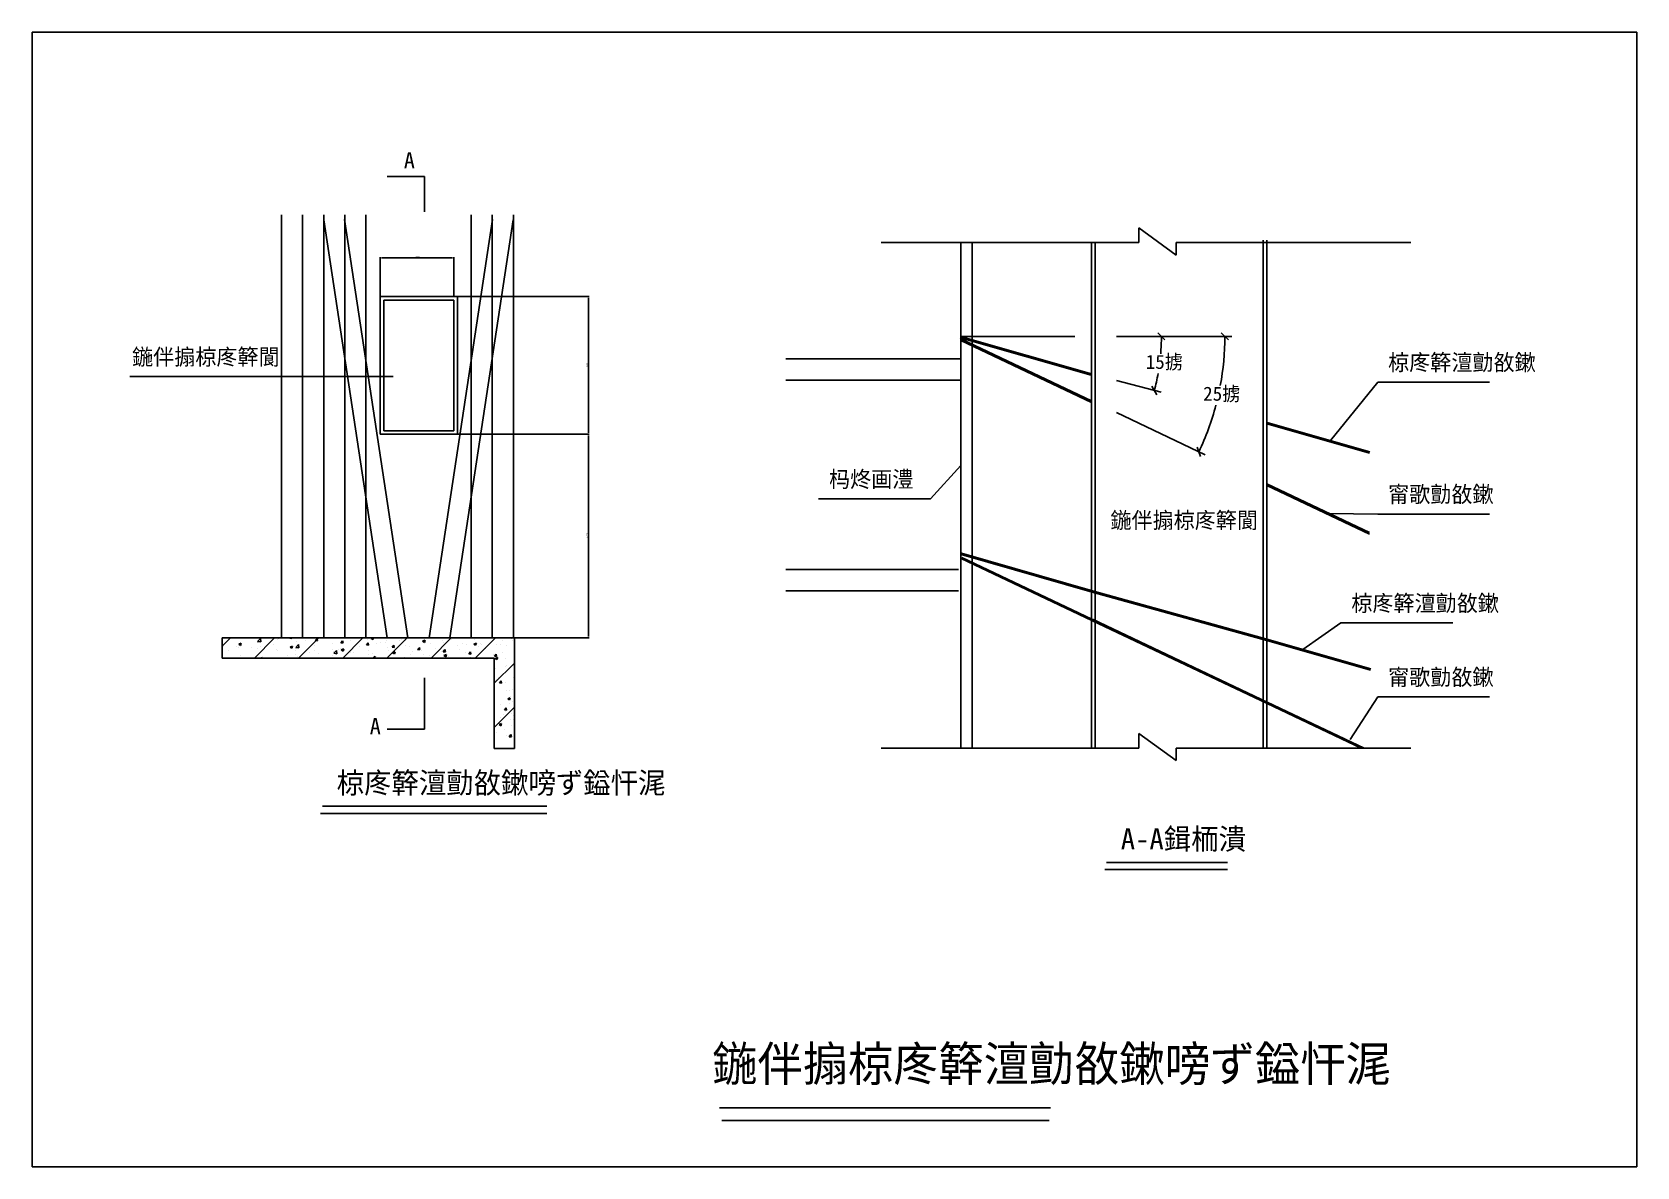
# Model space of a CAD drawing. Header units: metres. Extents: x 0 to 297, y 0 to 210.
import ezdxf

# ---------------------------------------------------------------- set-up
doc = ezdxf.new("R2010")
doc.units = ezdxf.units.M
doc.layers.add(' ', color=7, linetype='Continuous')

msp = doc.modelspace()

# ---------------------------------------------------------------- linework, layer by layer
at = {"layer": ' '}
for p, q in [((72.62, 183.3), (65.74, 183.3)), ((72.62, 176.73), (72.62, 183.3)), ((46.17, 97.88), (46.17, 176.16)), ((50.07, 97.88), (50.07, 176.16)), ((53.97, 97.88), (53.97, 176.16)), ((65.71, 97.88), (53.98, 175.27)), ((69.56, 97.93), (57.84, 175.32)), ((57.87, 97.88), (57.87, 176.16)), ((61.77, 97.88), (61.77, 176.16)), ((73.47, 97.93), (85.2, 175.32)), ((77.33, 97.88), (89.05, 175.27)), ((81.27, 97.88), (81.27, 176.16)), ((85.17, 97.88), (85.17, 176.16)), ((89.07, 97.88), (89.07, 176.16)), ((171.9, 171.04), (171.9, 77.51)), ((173.98, 171.04), (173.98, 77.51)), ((196.08, 171.04), (196.08, 77.51)), ((196.73, 171.04), (196.73, 77.51)), ((227.86, 171.47), (227.86, 77.51)), ((228.51, 171.47), (228.51, 77.51)), ((64.43, 161.06), (78.73, 161.06)), ((64.43, 135.58), (64.43, 161.06)), ((65.08, 160.41), (78.08, 160.41)), ((65.08, 160.41), (78.08, 160.41)), ((65.08, 136.23), (65.08, 160.41)), ((78.08, 160.41), (78.08, 136.23)), ((78.73, 161.06), (78.73, 135.58)), ((171.76, 153.44), (196.01, 146.51)), ((171.84, 153.69), (192.98, 153.69)), ((171.84, 153.69), (196.08, 146.76)), ((171.9, 152.93), (196.08, 141.47)), ((172.01, 153.17), (196.08, 141.76)), ((171.9, 149.53), (139.5, 149.53)), ((18.11, 146.28), (66.82, 146.28)), ((171.9, 145.61), (139.5, 145.61)), ((249.03, 145.23), (240.29, 134.41)), ((249.03, 145.23), (269.71, 145.23)), ((228.51, 137.5), (247.53, 132.07)), ((228.58, 137.75), (247.6, 132.32)), ((78.73, 135.58), (64.43, 135.58)), ((78.08, 136.23), (65.08, 136.23)), ((166.24, 123.61), (171.9, 129.8)), ((228.51, 126.39), (247.53, 117.38)), ((228.51, 126.1), (247.53, 117.09)), ((145.56, 123.61), (166.24, 123.61)), ((249.03, 120.79), (240.05, 120.92)), ((249.03, 120.79), (269.71, 120.79)), ((171.95, 113.3), (196.19, 106.38)), ((172.02, 113.55), (196.26, 106.63)), ((171.47, 110.53), (139.5, 110.53)), ((171.97, 112.56), (196.15, 101.1)), ((172.08, 112.8), (196.15, 101.39)), ((171.47, 106.61), (139.5, 106.61)), ((196.19, 106.38), (228.69, 97.36)), ((196.26, 106.63), (228.76, 97.62)), ((196.15, 101.1), (228.58, 85.73)), ((196.26, 101.34), (228.69, 85.97)), ((242.23, 100.67), (235.17, 95.73)), ((242.23, 100.67), (262.91, 100.67)), ((35.18, 94.14), (35.18, 97.88)), ((35.18, 97.88), (89.28, 97.88)), ((35.18, 96.34), (36.72, 97.88)), ((35.4, 96.35), (35.4, 96.35)), ((35.66, 97.85), (35.66, 97.85)), ((36.42, 95.58), (36.42, 95.58)), ((37.78, 96.33), (37.78, 96.33)), ((38.24, 96.07), (38.24, 96.07)), ((38.25, 96.73), (38.72, 96.91)), ((38.25, 96.73), (38.58, 96.51)), ((38.58, 96.51), (38.71, 96.91)), ((38.74, 96.78), (38.74, 96.78)), ((40.59, 96.13), (40.59, 96.13)), ((41.15, 94.14), (44.89, 97.88)), ((41.64, 97), (41.64, 97)), ((41.74, 97.24), (42.25, 97.77)), ((41.74, 97.23), (42.33, 97.14)), ((41.76, 95.92), (41.76, 95.92)), ((42.09, 95.07), (42.09, 95.07)), ((42.17, 97.27), (42.17, 97.27)), ((42.33, 97.14), (42.25, 97.77)), ((42.25, 96.34), (42.25, 96.34)), ((44.75, 96.67), (44.75, 96.67)), ((45.29, 95.77), (45.29, 95.77)), ((45.48, 95.54), (45.48, 95.54)), ((45.49, 97.66), (45.49, 97.66)), ((45.56, 97.74), (45.56, 97.74)), ((47.67, 97.83), (47.71, 97.88)), ((47.67, 97.83), (48.06, 97.79)), ((47.74, 96.2), (48.21, 96.38)), ((47.74, 96.2), (48.07, 95.98)), ((48.06, 97.79), (48.05, 97.88)), ((48.07, 95.98), (48.21, 96.38)), ((48.79, 96.14), (49.3, 96.68)), ((48.79, 96.14), (49.37, 96.05)), ((48.81, 95.96), (48.81, 95.96)), ((48.81, 95.62), (48.81, 95.62)), ((48.92, 97.22), (48.92, 97.22)), ((49.37, 96.05), (49.3, 96.68)), ((49.32, 94.14), (53.06, 97.88)), ((50.57, 97.44), (50.57, 97.44)), ((51.33, 95.16), (51.33, 95.16)), ((52.24, 96.46), (52.24, 96.46)), ((52.34, 95.47), (52.34, 95.47)), ((52.41, 97.41), (52.73, 97.79)), ((52.41, 97.41), (52.8, 97.38)), ((52.8, 97.38), (52.72, 97.79)), ((52.92, 95.04), (52.92, 95.04)), ((53.07, 97.77), (53.07, 97.77)), ((55.51, 95.71), (55.51, 95.71)), ((55.64, 96.92), (55.64, 96.92)), ((55.83, 95.05), (56.35, 95.58)), ((55.83, 95.05), (56.42, 94.96)), ((55.86, 95.33), (55.86, 95.33)), ((56.42, 94.96), (56.35, 95.58)), ((56.77, 95.7), (56.77, 95.7)), ((57.14, 97), (57.46, 97.38)), ((57.14, 97), (57.54, 96.97)), ((57.16, 95.93), (57.16, 95.93)), ((57.23, 95.68), (57.7, 95.85)), ((57.23, 95.68), (57.56, 95.45)), ((57.54, 96.96), (57.46, 97.38)), ((57.49, 94.14), (61.24, 97.88)), ((57.56, 95.45), (57.7, 95.85)), ((58.57, 97.8), (58.57, 97.8)), ((58.89, 95.15), (58.89, 95.15)), ((58.97, 97.34), (58.97, 97.34)), ((59.39, 95.18), (59.39, 95.18)), ((59.66, 96.26), (59.66, 96.26)), ((60.62, 96.36), (60.62, 96.36)), ((61.88, 96.59), (62.2, 96.97)), ((61.88, 96.59), (62.27, 96.55)), ((62.09, 97.65), (62.09, 97.65)), ((62.27, 96.55), (62.2, 96.96)), ((62.32, 95.64), (62.32, 95.64)), ((62.4, 97.84), (62.4, 97.84)), ((62.78, 97.81), (62.98, 97.88)), ((62.78, 97.81), (63.11, 97.58)), ((63.11, 97.58), (63.21, 97.88)), ((63.83, 96.81), (63.83, 96.81)), ((64.47, 97.02), (64.47, 97.02)), ((65.48, 97.03), (65.48, 97.03)), ((65.62, 97.5), (65.62, 97.5)), ((65.67, 94.14), (69.41, 97.88)), ((65.71, 96.11), (65.71, 96.11)), ((66.05, 95.57), (66.05, 95.57)), ((66.62, 96.17), (66.94, 96.55)), ((66.62, 96.17), (67.01, 96.14)), ((66.72, 95.15), (67.05, 94.93)), ((66.73, 95.15), (67.19, 95.32)), ((67.01, 96.14), (66.93, 96.55)), ((67.05, 94.93), (67.19, 95.32)), ((67.98, 97.36), (67.98, 97.36)), ((68.32, 97.68), (68.32, 97.68)), ((69.05, 96.53), (69.05, 96.53)), ((69.14, 97.35), (69.14, 97.35)), ((69.9, 96.23), (69.9, 96.23)), ((70.42, 95.3), (70.42, 95.3)), ((71.35, 95.76), (71.67, 96.14)), ((71.35, 95.76), (71.75, 95.72)), ((71.75, 95.72), (71.67, 96.13)), ((72.07, 95.52), (72.07, 95.52)), ((72.27, 97.28), (72.74, 97.45)), ((72.27, 97.28), (72.6, 97.06)), ((72.48, 97.02), (72.48, 97.02)), ((72.6, 97.06), (72.74, 97.45)), ((72.67, 97.2), (72.67, 97.2)), ((73.76, 96.89), (73.76, 96.89)), ((73.84, 94.14), (77.58, 97.88)), ((74.57, 95.85), (74.57, 95.85)), ((75.79, 95.29), (75.79, 95.29)), ((75.87, 97.49), (75.87, 97.49)), ((76.09, 95.34), (76.41, 95.72)), ((76.09, 95.34), (76.48, 95.31)), ((76.2, 97.05), (76.2, 97.05)), ((76.48, 95.31), (76.41, 95.72)), ((77.61, 97.56), (77.61, 97.56)), ((78.33, 97.79), (78.33, 97.79)), ((78.74, 96.4), (78.74, 96.4)), ((79.12, 95.71), (79.12, 95.71)), ((79.72, 96.9), (79.72, 96.9)), ((80.13, 95.24), (80.13, 95.24)), ((80.4, 96.61), (80.4, 96.61)), ((80.83, 94.93), (81.15, 95.31)), ((81.22, 94.89), (81.14, 95.31)), ((81.76, 96.75), (82.23, 96.93)), ((81.76, 96.75), (82.09, 96.53)), ((81.85, 97.64), (81.85, 97.64)), ((82.01, 94.14), (85.75, 97.88)), ((82.09, 96.53), (82.23, 96.93)), ((82.55, 96.21), (82.55, 96.21)), ((82.9, 96.94), (82.9, 96.94)), ((83.25, 96.75), (83.25, 96.75)), ((83.98, 95.91), (83.98, 95.91)), ((85.38, 97.49), (85.38, 97.49)), ((85.94, 96.67), (85.94, 96.67)), ((86.77, 96.6), (86.77, 96.6)), ((86.98, 95.11), (86.98, 95.11)), ((87.07, 97.49), (87.07, 97.49)), ((87.83, 96.57), (87.83, 96.57)), ((88.72, 97.71), (88.72, 97.71)), ((88.9, 97.34), (88.9, 97.34)), ((89.28, 97.88), (89.28, 77.4)), ((228.69, 97.36), (247.71, 91.93)), ((228.77, 97.61), (247.78, 92.18)), ((85.54, 94.14), (35.18, 94.14)), ((35.32, 94.16), (35.32, 94.16)), ((38.66, 94.58), (38.66, 94.58)), ((42.36, 94.14), (42.66, 94.25)), ((42.62, 94.14), (42.66, 94.25)), ((47.18, 94.62), (47.18, 94.62)), ((48.83, 94.83), (48.83, 94.83)), ((49.07, 94.38), (49.07, 94.38)), ((52.16, 94.26), (52.16, 94.26)), ((55.56, 94.72), (55.56, 94.72)), ((58.35, 94.25), (58.35, 94.25)), ((62.09, 94.2), (62.09, 94.2)), ((62.2, 94.91), (62.2, 94.91)), ((62.91, 95.03), (62.91, 95.03)), ((63.06, 94.14), (63.4, 94.49)), ((63.44, 94.14), (63.4, 94.49)), ((63.75, 94.42), (63.75, 94.42)), ((66.25, 94.75), (66.25, 94.75)), ((66.44, 94.88), (66.44, 94.88)), ((68.97, 94.33), (68.97, 94.33)), ((69.96, 94.73), (69.96, 94.73)), ((72.4, 94.83), (72.4, 94.83)), ((73.49, 94.58), (73.49, 94.58)), ((76.22, 94.62), (76.68, 94.8)), ((76.22, 94.62), (76.54, 94.4)), ((76.28, 94.58), (76.28, 94.58)), ((76.54, 94.4), (76.68, 94.8)), ((77.01, 94.43), (77.01, 94.43)), ((80.54, 94.28), (80.54, 94.28)), ((80.83, 94.93), (81.22, 94.89)), ((81.16, 94.34), (81.16, 94.34)), ((85.33, 94.89), (85.33, 94.89)), ((85.54, 94.14), (85.54, 77.4)), ((85.54, 89.49), (89.28, 93.24)), ((85.56, 94.51), (85.88, 94.89)), ((85.56, 94.51), (85.96, 94.48)), ((85.71, 94.09), (86.17, 94.27)), ((85.71, 94.09), (86.03, 93.87)), ((85.78, 92.28), (85.78, 92.28)), ((85.86, 94.48), (85.86, 94.48)), ((85.96, 94.48), (85.88, 94.89)), ((86.03, 93.87), (86.17, 94.27)), ((87.56, 92.63), (87.56, 92.63)), ((87.59, 93.99), (87.59, 93.99)), ((87.75, 92.83), (87.75, 92.83)), ((89.12, 92.7), (89.12, 92.7)), ((89.2, 94.9), (89.2, 94.9)), ((72.62, 90.49), (72.62, 80.99)), ((85.7, 90.08), (85.7, 90.08)), ((86.01, 90.22), (86.01, 90.22)), ((86.3, 90.61), (86.3, 90.61)), ((86.48, 89.55), (86.8, 89.93)), ((86.48, 89.55), (86.87, 89.51)), ((86.87, 89.51), (86.8, 89.92)), ((87.7, 89.72), (87.7, 89.72)), ((89.04, 90.5), (89.04, 90.5)), ((89.14, 91.18), (89.14, 91.18)), ((85.62, 87.88), (85.62, 87.88)), ((87.81, 88.2), (87.81, 88.2)), ((88.04, 86.64), (88.5, 86.82)), ((88.04, 86.64), (88.37, 86.42)), ((88.37, 86.42), (88.5, 86.82)), ((88.44, 88.17), (88.44, 88.17)), ((88.52, 87.1), (88.52, 87.1)), ((88.96, 88.3), (88.96, 88.3)), ((249.03, 86.96), (243.92, 79.12)), ((249.03, 86.96), (269.71, 86.96)), ((85.54, 85.68), (85.54, 85.68)), ((85.54, 81.32), (89.28, 85.06)), ((86.62, 83.18), (86.62, 83.18)), ((86.71, 85.56), (86.71, 85.56)), ((87.23, 83.73), (87.23, 83.73)), ((87.4, 84.58), (87.72, 84.96)), ((87.4, 84.58), (87.79, 84.54)), ((87.54, 84.26), (87.54, 84.26)), ((87.79, 84.54), (87.71, 84.96)), ((88.36, 85.78), (88.36, 85.78)), ((88.8, 83.91), (88.8, 83.91)), ((88.88, 86.1), (88.88, 86.1)), ((89.12, 83.51), (89.12, 83.51)), ((228.58, 86.02), (246.55, 77.51)), ((228.58, 85.73), (245.94, 77.51)), ((72.62, 80.99), (65.74, 80.99)), ((85.92, 80.37), (85.92, 80.37)), ((86.43, 81.85), (86.76, 81.63)), ((86.44, 81.85), (86.9, 82.03)), ((86.76, 81.63), (86.9, 82.03)), ((87.39, 80.9), (87.39, 80.9)), ((88.62, 82.84), (88.62, 82.84)), ((88.72, 81.71), (88.72, 81.71)), ((89.12, 82.81), (89.12, 82.81)), ((85.54, 77.4), (89.28, 77.4)), ((85.65, 78.3), (85.65, 78.3)), ((87.79, 79.84), (87.79, 79.84)), ((88.31, 79.61), (88.63, 79.99)), ((88.31, 79.61), (88.71, 79.58)), ((88.71, 79.58), (88.63, 79.99)), ((88.64, 79.51), (88.64, 79.51)), ((53.39, 65.42), (95.28, 65.42)), ((53.72, 66.74), (95.28, 66.74)), ((198.53, 55.02), (221.21, 55.02)), ((198.86, 56.34), (221.21, 56.34))]:
    msp.add_line(p, q, dxfattribs=at)
for p, q in [((297, 210), (0, 210)), ((0, 210), (0, 0)), ((297, 0), (297, 210)), ((204.83, 173.77), (211.74, 168.72)), ((204.83, 171.04), (204.83, 173.77)), ((157.14, 171.04), (204.83, 171.04)), ((211.74, 168.72), (211.74, 171.04)), ((211.74, 171.04), (255.19, 171.04)), ((64.43, 161.12), (64.43, 168.37)), ((64.68, 168.24), (77.83, 168.24)), ((78.08, 161.12), (78.08, 168.37)), ((78.79, 161.06), (103.11, 161.06)), ((102.98, 160.81), (102.98, 135.83)), ((200.69, 153.69), (210.29, 153.69)), ((200.69, 153.69), (222.04, 153.69)), ((209.64, 153.04), (208.34, 154.34)), ((221.39, 153.04), (220.09, 154.34)), ((200.69, 145.54), (208.94, 143.34)), ((207.22, 144.47), (208.14, 142.88)), ((200.69, 139.58), (217.12, 131.79)), ((78.79, 135.58), (103.11, 135.58)), ((102.98, 135.33), (102.98, 98.13)), ((215.63, 133.21), (216.25, 131.48)), ((89.34, 97.88), (103.11, 97.88)), ((204.83, 80.23), (211.74, 75.18)), ((204.83, 77.51), (204.83, 80.23)), ((157.14, 77.51), (204.83, 77.51)), ((211.74, 75.18), (211.74, 77.51)), ((211.74, 77.51), (255.19, 77.51)), ((127.2, 10.92), (188.46, 10.92)), ((127.66, 8.59), (188.25, 8.59)), ((0, 0), (297, 0))]:
    msp.add_line(p, q)
for centre, radius, start, end in [((170.08, 153.69), 38.92, -4.76, 0), ((170.91, 153.69), 49.83, -10.54, 0), ((170.08, 153.69), 38.92, 345.09, 349.83), ((170.91, 153.69), 49.83, 334.64, 345.17)]:
    msp.add_arc(centre, radius, start, end)

# ---------------------------------------------------------------- texts
for s, height, p in [('A', 3, (68.8, 184.78)), ('5000', 0.25, (70.94, 168.31)), ('鍦伴搧椋庝簳閬', 3, (18.51, 148.39)), ('15掳', 2.6, (206.09, 147.68)), ('椋庝簳澶勯敋鏉', 3, (250.96, 147.38)), ('25掳', 2.6, (216.72, 141.79)), ('杩炵画澧', 3, (147.49, 125.76)), ('甯歌勯敋鏉', 3, (250.96, 122.97)), ('鍦伴搧椋庝簳閬', 3, (199.57, 118.17)), ('椋庝簳澶勯敋鏉', 3, (244.16, 102.81)), ('甯歌勯敋鏉', 3, (250.96, 89.13)), ('A', 3, (62.49, 80.06)), ('椋庝簳澶勯敋鏉嗙ず鎰忓浘', 3.9, (56.37, 69.12)), ('A-A鍓栭潰', 3.9, (201.48, 58.74)), ('鍦伴搧椋庝簳澶勯敋鏉嗙ず鎰忓浘', 6.44, (125.87, 15.85))]:
    msp.add_text(s, height=height).set_placement(p)
for s, p in [('9300', (102.88, 148.04)), ('15000', (102.88, 116.38))]:
    msp.add_text(s, height=0.25, rotation=90).set_placement(p)

doc.saveas('drawing.dxf')
